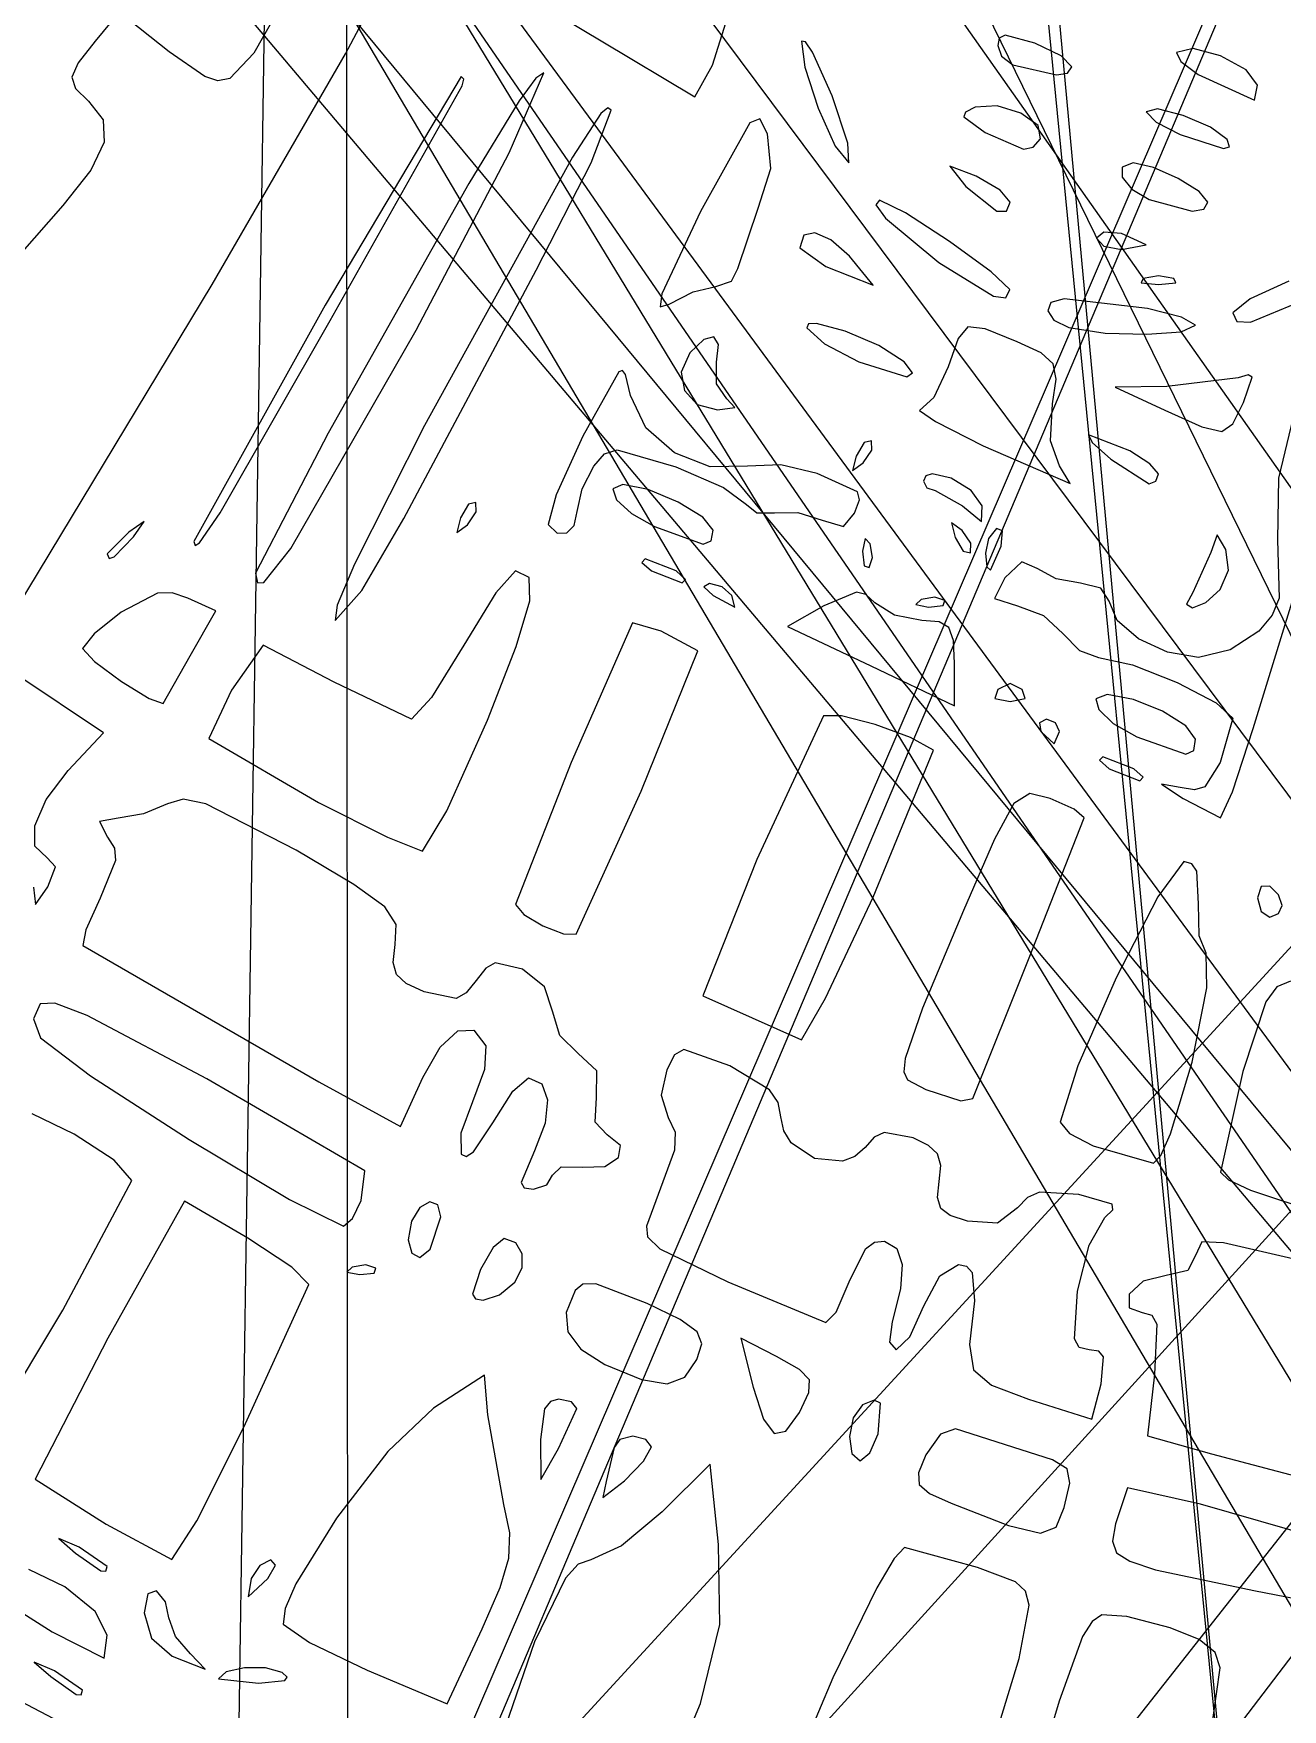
# Model space of a CAD drawing. Extents: x -109 to 333, y -74 to 385.
# Drawn here: x 70.1 to 108.1, y 20.3 to 71.3 of the extents above; entities that cross this region are included whole.
import ezdxf

# ---------------------------------------------------------------- set-up
doc = ezdxf.new("R2010")
doc.units = 0

msp = doc.modelspace()

# ---------------------------------------------------------------- linework, layer by layer
at = {"layer": 'Image'}
for p, q in [((79.928731, 286.738068), (107.411, 6.23337)), ((107.411, 6.23337), (81.41744, 286.738058)), ((79.446558, 225.401848), (76.0965, 1.39537)), ((79.707623, -2.36806), (79.57695, 223.520128)), ((136.90526, 0.936964), (14.58625, 167.27601)), ((52.802336, 166.900173), (133.464, 1.55284)), ((19.92263, 166.6996), (143.889, 0.360555)), ((30.412904, 158.609792), (124.118, 4.36654)), ((212.858602, 157.292699), (76.0331, 8.26277)), ((121.45217, 1.303041), (30.381225, 155.546292)), ((208.588038, 153.3416), (93.3483, 6.85166)), ((93.348359, 2.147956), (208.588038, 153.3416)), ((77.190501, 1.143278), (212.633333, 150.173218)), ((43.9542, 149.014231), (150.694, -2.65879)), ((136.48616, -5.476123), (32.25953, 146.196904)), ((19.31211, 144.874976), (135.211, 4.89894)), ((135.21163, 2.453016), (17.05434, 142.429051)), ((131.447961, 131.540204), (77.2426, 5.38409)), ((77.242601, 3.290625), (131.447961, 131.540204)), ((77.824776, 72.442839), (76.835355, 70.698836)), ((79.619615, 70.681408), (80.784469, 72.875573)), ((84.54814, 72.782421), (87.39591, 71.075011)), ((72.734846, 71.944379), (71.99974, 71.062153)), ((74.253916, 70.741269), (72.734846, 71.944379)), ((90.788718, 70.338239), (91.251866, 71.810001)), ((71.99974, 71.062153), (71.490716, 70.407585)), ((87.39591, 71.075011), (90.24368, 69.367621)), ((93.610674, 71.045998), (93.495434, 71.062067)), ((93.495434, 71.062067), (93.590507, 70.27193)), ((93.824915, 70.726591), (93.610674, 71.045998)), ((99.512396, 71.15805), (99.46322, 70.927397)), ((99.46322, 70.927397), (99.580977, 70.606156)), ((99.688429, 71.245976), (99.512396, 71.15805)), ((100.59211, 71.00546), (99.688429, 71.245976)), ((101.389389, 70.618216), (100.59211, 71.00546)), ((71.490716, 70.407585), (71.297556, 69.970621)), ((75.336802, 69.984752), (74.253916, 70.741269)), ((75.567516, 63.655589), (79.619615, 70.681408)), ((76.835355, 70.698836), (76.101656, 69.925041)), ((94.428, 69.396367), (93.824915, 70.726591)), ((99.580977, 70.606156), (99.92619, 70.34639)), ((101.721, 70.28554), (101.389389, 70.618216)), ((105.411072, 70.844936), (104.9036, 70.71921)), ((104.9036, 70.71921), (105.034021, 70.441564)), ((105.034021, 70.441564), (105.566929, 70.049394)), ((106.243561, 70.617887), (105.411072, 70.844936)), ((107.021445, 70.191986), (106.243561, 70.617887)), ((71.297556, 69.970621), (71.406564, 69.623683)), ((75.741053, 69.859252), (75.336802, 69.984752)), ((76.101656, 69.925041), (75.741053, 69.859252)), ((83.136712, 69.991732), (79.003286, 63.030969)), ((83.224971, 69.908829), (83.136712, 69.991732)), ((83.17024, 69.70951), (83.224971, 69.908829)), ((84.601259, 67.665104), (85.658566, 70.103202)), ((85.415111, 69.939799), (84.903698, 69.249811)), ((85.658566, 70.103202), (85.415111, 69.939799)), ((90.24368, 69.367621), (90.788718, 70.338239)), ((93.590507, 70.27193), (94.004106, 69.022048)), ((99.92619, 70.34639), (101.25063, 70.035406)), ((101.25063, 70.035406), (101.582827, 70.090888)), ((101.582827, 70.090888), (101.720998, 70.285539)), ((101.720998, 70.285539), (101.721, 70.28554)), ((105.566929, 70.049394), (107.27102, 69.26992)), ((107.3651, 69.72116), (107.021445, 70.191986)), ((71.406564, 69.623683), (71.804042, 69.239193)), ((79.1585, 62.5599), (83.17024, 69.70951)), ((94.904459, 67.956577), (94.428, 69.396367)), ((94.428, 69.396367), (94.428, 69.396367)), ((107.27102, 69.26992), (107.365093, 69.721165)), ((107.365093, 69.721165), (107.3651, 69.72116)), ((71.804042, 69.239193), (72.248552, 68.669198)), ((84.903698, 69.249811), (83.376516, 66.732512)), ((87.090165, 67.356457), (87.700586, 68.962183)), ((87.599608, 69.035861), (87.393078, 68.861007)), ((87.700586, 68.962183), (87.599608, 69.035861)), ((94.004106, 69.022048), (94.521884, 67.866093)), ((98.485491, 68.907818), (98.430436, 68.757727)), ((98.77449, 69.052818), (98.485491, 68.907818)), ((99.448423, 69.097503), (98.77449, 69.052818)), ((100.171577, 68.87196), (99.448423, 69.097503)), ((100.69451, 68.4965), (100.171577, 68.87196)), ((104.324107, 69.000191), (103.97796, 68.916082)), ((103.97796, 68.916082), (104.281936, 68.595348)), ((105.106756, 68.800465), (104.324107, 69.000191)), ((72.248552, 68.669198), (72.27724, 67.991428)), ((87.393078, 68.861007), (86.526987, 67.534901)), ((91.91925, 68.573795), (90.41608, 65.875965)), ((92.231047, 68.697069), (91.91925, 68.573795)), ((92.45476, 68.241215), (92.231047, 68.697069)), ((98.430436, 68.757727), (99.086114, 68.284581)), ((100.76778, 68.091429), (100.69451, 68.4965)), ((104.281936, 68.595348), (105.01277, 68.223114)), ((105.942213, 68.447869), (105.106756, 68.800465)), ((106.44679, 68.073367), (105.942213, 68.447869)), ((72.27724, 67.991428), (71.874627, 67.142706)), ((92.563571, 67.191702), (92.45476, 68.241215)), ((94.521884, 67.866093), (94.929494, 67.357737)), ((94.929494, 67.357737), (94.904459, 67.956577)), ((99.086114, 68.284581), (100.243151, 67.776399)), ((100.542379, 67.835851), (100.767774, 68.091428)), ((100.767774, 68.091428), (100.76778, 68.091429)), ((105.01277, 68.223114), (106.329768, 67.792937)), ((106.520222, 67.84621), (106.44678, 68.073367)), ((106.44678, 68.073367), (106.44679, 68.073367)), ((81.771506, 62.268802), (84.601259, 67.665104)), ((86.526987, 67.534901), (82.028106, 59.361473)), ((85.424156, 64.091033), (87.090165, 67.356457)), ((100.243151, 67.776399), (100.542379, 67.835851)), ((103.583276, 67.357665), (103.250063, 67.230497)), ((104.20366, 67.217976), (103.583276, 67.357665)), ((106.329768, 67.792937), (106.520222, 67.84621)), ((71.874627, 67.142706), (71.025236, 66.059853)), ((92.172538, 65.980535), (92.563571, 67.191702)), ((98.810456, 66.952452), (98.001678, 67.262925)), ((98.001678, 67.262925), (98.492482, 66.636561)), ((99.536171, 66.529003), (98.810456, 66.952452)), ((103.250063, 67.230497), (103.253742, 66.925452)), ((103.253742, 66.925452), (103.544207, 66.557219)), ((104.95643, 66.886052), (104.20366, 67.217976)), ((105.591492, 66.492607), (104.95643, 66.886052)), ((83.376516, 66.732512), (79.091926, 59.135832)), ((98.492482, 66.636561), (99.439732, 65.891358)), ((99.838016, 66.168355), (99.536171, 66.529003)), ((103.544207, 66.557219), (104.071351, 66.240485)), ((105.858756, 66.168355), (105.591492, 66.492607)), ((71.025236, 66.059853), (69.713306, 64.573873)), ((90.41608, 65.875965), (89.24359, 63.375455)), ((91.560963, 64.146375), (92.172538, 65.980535)), ((95.87012, 66.228779), (95.754103, 66.079394)), ((95.754103, 66.079394), (96.054474, 65.671557)), ((96.658658, 65.842271), (95.87012, 66.228779)), ((98.000136, 64.970744), (96.658658, 65.842271)), ((99.439732, 65.891358), (99.730705, 65.894005)), ((99.730705, 65.894005), (99.838012, 66.168355)), ((99.838012, 66.168355), (99.838016, 66.168355)), ((104.071351, 66.240485), (105.376334, 65.890389)), ((105.376334, 65.890389), (105.733707, 65.950322)), ((105.733707, 65.950322), (105.858761, 66.168349)), ((105.858761, 66.168349), (105.858756, 66.168355)), ((96.054474, 65.671557), (97.67532, 64.322429)), ((93.567253, 65.154937), (93.44199, 64.774005)), ((93.902364, 65.233504), (93.567253, 65.154937)), ((94.386309, 65.019781), (93.902364, 65.233504)), ((94.95807, 64.523843), (94.386309, 65.019781)), ((99.267152, 64.046194), (98.000136, 64.970744)), ((102.693141, 65.247689), (102.472067, 65.064609)), ((102.472067, 65.064609), (102.693141, 64.823739)), ((103.22466, 65.208881), (102.693141, 65.247689)), ((102.693141, 64.823739), (103.22466, 64.723544)), ((103.97725, 64.867816), (103.22466, 65.208881)), ((103.22466, 64.723544), (103.97725, 64.867816)), ((103.97725, 64.867816), (103.97725, 64.867816)), ((93.44199, 64.774005), (94.235313, 64.201279)), ((95.67128, 63.634735), (94.958065, 64.523847)), ((94.958065, 64.523847), (94.95807, 64.523843)), ((97.67532, 64.322429), (99.330794, 63.2987)), ((81.394516, 56.539253), (85.424156, 64.091033)), ((91.364484, 63.75675), (91.560963, 64.146375)), ((94.235313, 64.201279), (95.67128, 63.634735)), ((99.8323, 63.500619), (99.267152, 64.046194)), ((103.884201, 63.843914), (103.828344, 63.709869)), ((104.354571, 63.922209), (103.884201, 63.843914)), ((104.82494, 63.843914), (104.354571, 63.922209)), ((104.880798, 63.709869), (104.82494, 63.843914)), ((104.82494, 63.843914), (104.82494, 63.843914)), ((69.626461, 53.822519), (75.567511, 63.655639)), ((75.567511, 63.655639), (75.567516, 63.655589)), ((89.24359, 63.375455), (89.191625, 62.980159)), ((89.464992, 63.063595), (90.19698, 63.438675)), ((90.19698, 63.438675), (90.892102, 63.59468)), ((90.8921, 63.594687), (91.364484, 63.75675)), ((90.892102, 63.59468), (90.8921, 63.594687)), ((99.330794, 63.2987), (99.715211, 63.25049)), ((99.715211, 63.25049), (99.83231, 63.500627)), ((99.83231, 63.500627), (99.8323, 63.500619)), ((103.828344, 63.709869), (104.354572, 63.65412)), ((104.354572, 63.65412), (104.880798, 63.709869)), ((108.323428, 63.762931), (107.1407, 63.221945)), ((79.003286, 63.030969), (75.003872, 55.837032)), ((89.191625, 62.980159), (89.464992, 63.063595)), ((101.081698, 63.111119), (100.985054, 62.859735)), ((100.985054, 62.859735), (101.172871, 62.570346)), ((101.48068, 63.218474), (101.081698, 63.111119)), ((104.015636, 62.923633), (101.48068, 63.218474)), ((105.058671, 62.660726), (104.015636, 62.923633)), ((107.1407, 63.221945), (106.61277, 62.790976)), ((106.61277, 62.790976), (106.74251, 62.526507)), ((107.15118, 62.510141), (108.922, 63.244648)), ((75.802633, 56.712284), (79.158492, 62.559902)), ((77.95675, 55.617128), (81.771506, 62.268812)), ((79.158492, 62.559902), (79.1585, 62.5599)), ((81.771506, 62.268812), (81.771506, 62.268802)), ((93.706172, 62.459186), (93.65869, 62.342943)), ((93.65869, 62.342943), (94.19231, 61.855546)), ((93.949917, 62.468788), (93.706172, 62.459186)), ((94.81773, 62.241017), (93.949917, 62.468788)), ((95.845203, 61.805532), (94.81773, 62.241017)), ((98.553468, 62.370251), (98.256676, 62.011164)), ((99.07752, 62.309582), (98.553468, 62.370251)), ((100.05842, 61.912628), (99.07752, 62.309582)), ((101.172871, 62.570346), (101.627275, 62.348976)), ((101.627275, 62.348976), (102.732701, 62.181213)), ((105.049232, 62.220706), (105.484305, 62.414734)), ((105.48431, 62.414734), (105.058671, 62.660726)), ((105.484305, 62.414734), (105.48431, 62.414734)), ((106.74251, 62.526507), (107.15118, 62.510141)), ((90.523078, 61.979729), (90.094931, 61.572804)), ((90.827621, 62.060693), (90.523078, 61.979729)), ((90.968811, 61.829126), (90.827621, 62.060693)), ((90.906898, 61.298456), (90.968811, 61.829126)), ((94.19231, 61.855546), (95.23511, 61.303883)), ((96.61541, 61.308234), (95.845203, 61.805532)), ((98.256676, 62.011164), (97.95756, 61.148851)), ((100.786199, 61.574589), (100.05842, 61.912628)), ((102.732701, 62.181213), (104.002692, 62.140661)), ((104.002692, 62.140661), (105.049232, 62.220706)), ((90.094931, 61.572804), (89.837282, 60.99305)), ((90.904974, 60.636021), (90.906898, 61.298456)), ((95.23511, 61.303883), (96.69941, 60.850367)), ((96.61541, 61.308117), (96.61541, 61.308234)), ((96.869499, 60.965397), (96.61541, 61.308117)), ((101.152151, 61.245362), (100.786199, 61.574589)), ((101.239775, 60.778365), (101.152151, 61.245362)), ((87.931367, 60.999866), (86.837027, 59.04417)), ((88.048244, 61.035547), (87.931367, 60.999866)), ((88.135952, 60.918494), (88.048244, 61.035547)), ((88.290887, 60.28332), (88.135952, 60.918494)), ((89.837282, 60.99305), (89.932399, 60.429134)), ((96.69941, 60.850367), (96.869499, 60.965397)), ((97.95756, 61.148851), (97.520981, 60.214485)), ((101.13257, 60.027018), (101.239775, 60.778365)), ((106.782576, 60.817494), (104.606416, 60.55641)), ((107.085628, 60.906311), (106.782576, 60.817494)), ((106.9411, 60.064921), (107.206994, 60.83931)), ((107.206994, 60.83931), (107.085628, 60.906311)), ((88.761455, 59.295796), (88.290887, 60.28332)), ((89.932399, 60.429134), (90.320618, 60.003236)), ((91.22435, 60.175325), (90.904974, 60.636021)), ((97.520981, 60.214485), (97.081712, 59.817501)), ((104.606416, 60.55641), (103.037936, 60.52847)), ((103.037936, 60.52847), (104.543116, 59.831692)), ((90.320618, 60.003236), (90.942274, 59.837534)), ((90.942274, 59.837534), (91.462087, 59.913614)), ((91.462087, 59.913614), (91.224349, 60.175326)), ((91.224349, 60.175326), (91.22435, 60.175325)), ((97.081712, 59.817501), (97.568826, 59.483292)), ((101.069246, 58.896182), (101.13257, 60.027018)), ((104.543116, 59.831692), (105.668511, 59.325645)), ((106.621026, 59.41826), (106.941096, 60.064864)), ((106.941096, 60.064864), (106.9411, 60.064921)), ((82.028106, 59.361473), (79.893579, 55.147755)), ((89.628948, 58.536267), (88.761455, 59.295796)), ((97.568826, 59.483292), (99.019707, 58.74985)), ((105.668511, 59.325645), (106.27899, 59.179844)), ((106.27899, 59.179844), (106.621026, 59.41826)), ((108.456203, 59.614903), (108.009531, 57.765635)), ((79.091926, 59.135832), (76.884496, 54.871152)), ((86.837027, 59.04417), (86.026176, 57.258566)), ((95.402945, 58.851641), (95.15961, 58.436969)), ((95.62719, 58.901083), (95.402945, 58.851641)), ((95.638611, 58.615971), (95.62719, 58.901083)), ((95.62719, 58.901083), (95.62719, 58.901083)), ((99.019707, 58.74985), (101.672522, 57.601301)), ((101.34764, 58.134348), (101.069246, 58.896182)), ((103.482298, 58.591934), (102.22557, 59.079196)), ((102.22557, 59.079196), (102.335496, 58.848034)), ((102.335496, 58.848034), (102.907379, 58.338377)), ((87.176879, 58.124621), (87.503344, 58.503721)), ((87.503344, 58.503721), (87.885202, 58.627988)), ((87.885202, 58.627988), (89.669599, 58.10543)), ((90.716546, 58.111812), (89.628948, 58.536267)), ((92.866307, 58.163348), (91.847427, 58.12951)), ((93.970597, 57.907034), (92.866307, 58.163348)), ((95.15961, 58.436969), (95.048994, 57.992205)), ((95.048994, 57.992205), (95.370261, 58.226318)), ((95.370261, 58.226318), (95.638611, 58.615971)), ((102.907379, 58.338377), (104.07237, 57.586556)), ((104.094012, 58.196542), (103.482298, 58.591934)), ((104.35459, 57.889916), (104.094012, 58.196542)), ((86.818218, 57.434175), (87.176879, 58.124621)), ((89.669599, 58.10543), (91.120078, 57.474527)), ((91.847427, 58.12951), (90.716546, 58.111812)), ((95.200059, 57.34419), (93.970597, 57.907034)), ((97.276871, 57.832927), (97.20539, 57.668073)), ((97.20539, 57.668073), (97.3104, 57.468754)), ((97.466426, 57.892365), (97.276871, 57.832927)), ((98.050438, 57.757867), (97.466426, 57.892365)), ((98.658778, 57.390329), (98.050438, 57.757867)), ((101.347651, 58.134362), (101.34764, 58.134348)), ((101.672522, 57.601301), (101.347651, 58.134362)), ((104.07237, 57.586556), (104.271689, 57.670545)), ((104.271689, 57.670545), (104.354592, 57.889916)), ((104.354592, 57.889916), (104.35459, 57.889916)), ((108.009531, 57.765635), (107.978017, 55.88179)), ((86.026176, 57.258566), (85.789197, 56.35104)), ((86.66904, 56.749441), (86.818218, 57.434175)), ((88.05344, 57.57396), (87.750866, 57.439006)), ((87.750866, 57.439006), (87.866073, 57.106978)), ((88.828749, 57.414473), (88.05344, 57.57396)), ((89.737414, 57.032611), (88.828749, 57.414473)), ((91.120078, 57.474527), (91.820129, 56.95998)), ((95.253895, 57.099329), (95.200059, 57.34419)), ((97.3104, 57.468754), (97.562869, 57.385851)), ((97.562869, 57.385851), (98.390722, 56.9155)), ((98.9928, 56.9155), (98.658778, 57.390329)), ((107.23652, 50.14221), (109.5353, 57.63681)), ((75.173575, 55.798682), (75.802633, 56.712284)), ((83.361756, 56.970029), (83.118423, 56.555357)), ((83.329074, 56.344706), (83.597421, 56.73437)), ((83.586, 57.019471), (83.361756, 56.970029)), ((83.597421, 56.73437), (83.586, 57.019471)), ((83.586, 57.019471), (83.586, 57.019471)), ((86.577188, 56.325326), (86.669052, 56.749481)), ((86.669052, 56.749481), (86.66904, 56.749441)), ((87.866073, 57.106978), (88.316828, 56.687123)), ((88.316828, 56.687123), (89.020897, 56.28869)), ((90.492807, 56.573268), (89.737414, 57.032611)), ((91.820129, 56.95998), (92.13976, 56.708083)), ((92.13976, 56.708083), (92.675609, 56.708661)), ((92.675609, 56.708661), (93.384119, 56.718017)), ((93.384119, 56.718017), (94.118879, 56.485819)), ((94.767175, 56.288228), (95.106947, 56.694014)), ((95.106947, 56.694014), (95.253895, 57.099329)), ((98.390722, 56.9155), (98.973979, 56.445121)), ((98.973979, 56.445121), (98.992803, 56.9155)), ((98.992803, 56.9155), (98.9928, 56.9155)), ((73.028357, 56.116829), (72.36984, 55.458292)), ((73.498729, 56.445109), (73.028357, 56.116829)), ((73.17043, 55.97473), (73.498729, 56.445109)), ((80.116594, 54.346743), (81.394516, 56.539253)), ((81.394516, 56.539253), (81.394516, 56.539253)), ((83.118423, 56.555357), (83.007805, 56.110603)), ((83.007805, 56.110603), (83.329074, 56.344706)), ((85.789197, 56.35104), (86.063514, 56.092713)), ((86.35076, 56.095273), (86.577188, 56.325326)), ((89.020897, 56.28869), (90.504079, 55.754836)), ((90.8083, 56.18134), (90.492807, 56.573268)), ((90.750078, 55.851251), (90.808307, 56.181333)), ((90.808307, 56.181333), (90.8083, 56.18134)), ((94.118879, 56.485819), (94.767175, 56.288228)), ((98.38093, 56.169153), (98.059663, 56.403266)), ((98.059663, 56.403266), (98.170279, 55.958502)), ((98.38093, 56.169152), (98.38093, 56.169153)), ((98.649278, 55.779513), (98.38093, 56.169152)), ((99.428209, 56.235243), (99.187233, 55.927025)), ((99.611332, 56.162944), (99.428209, 56.235243)), ((99.57247, 55.69301), (99.611332, 56.162944)), ((72.585793, 55.365314), (73.17043, 55.97473)), ((73.17043, 55.97473), (73.17043, 55.97473)), ((75.003872, 55.837032), (75.04255, 55.717059)), ((75.04255, 55.717059), (75.173575, 55.798682)), ((77.133872, 54.590786), (77.95675, 55.617128)), ((86.063514, 56.092713), (86.35076, 56.095273)), ((90.504079, 55.754836), (90.750078, 55.851251)), ((95.429155, 55.926319), (95.353759, 55.535699)), ((95.5811, 55.763029), (95.429155, 55.926319)), ((95.581086, 55.763028), (95.5811, 55.763029)), ((95.653898, 55.347439), (95.581086, 55.763028)), ((98.170279, 55.958502), (98.413612, 55.543854)), ((98.637856, 55.494416), (98.649278, 55.779513)), ((99.187233, 55.927025), (99.087005, 55.482134)), ((99.243573, 54.966013), (99.572469, 55.69301)), ((99.572469, 55.69301), (99.57247, 55.69301)), ((106.137076, 56.035786), (105.948227, 55.504361)), ((106.407117, 55.593628), (106.137076, 56.035786)), ((107.978017, 55.88179), (108.026797, 54.1138)), ((72.36984, 55.458292), (72.425804, 55.32018)), ((72.425804, 55.32018), (72.585793, 55.365314)), ((79.893579, 55.147755), (79.367248, 53.891958)), ((88.738661, 55.304672), (88.638706, 55.197523)), ((88.638706, 55.197523), (88.926807, 54.9399)), ((89.6794, 54.9399), (88.738661, 55.304672)), ((95.353759, 55.535699), (95.399558, 55.093101)), ((95.551396, 55.04181), (95.653898, 55.347439)), ((98.413612, 55.543854), (98.637856, 55.494416)), ((99.087005, 55.482134), (99.130547, 55.062948)), ((100.199587, 55.216849), (99.678337, 54.7316)), ((100.668519, 55.013822), (100.199587, 55.216849)), ((105.948227, 55.504361), (105.395944, 54.281381)), ((106.484554, 54.95939), (106.407117, 55.593628)), ((76.884496, 54.871152), (76.944504, 54.578238)), ((76.944504, 54.578238), (77.133872, 54.590786)), ((84.791222, 54.939987), (84.194529, 54.276764)), ((85.209968, 54.739025), (84.791222, 54.939987)), ((85.228088, 54.025817), (85.209968, 54.739025)), ((88.926807, 54.9399), (89.867549, 54.575128)), ((89.967502, 54.682277), (89.6794, 54.9399)), ((89.6794, 54.9399), (89.6794, 54.9399)), ((89.867549, 54.575128), (89.967502, 54.682277)), ((95.399558, 55.093101), (95.551396, 55.04181)), ((99.130547, 55.062948), (99.243573, 54.966013)), ((99.678337, 54.7316), (99.368421, 54.095168)), ((101.240671, 54.695913), (100.668519, 55.013822)), ((101.984149, 54.563678), (101.240671, 54.695913)), ((106.231126, 54.370678), (106.484554, 54.95939)), ((73.9057, 54.263503), (72.798882, 53.687485)), ((74.350235, 54.271688), (73.9057, 54.263503)), ((74.823922, 54.114797), (74.350235, 54.271688)), ((75.679405, 53.72502), (74.823922, 54.114797)), ((79.307696, 53.434813), (80.116594, 54.346743)), ((84.194529, 54.276764), (83.221392, 52.682207)), ((90.690688, 54.557848), (90.520668, 54.453504)), ((90.520668, 54.453504), (90.806972, 54.187319)), ((91.075519, 54.451387), (90.690688, 54.557848)), ((90.806972, 54.187319), (91.46856, 53.836927)), ((91.371416, 54.187319), (91.075519, 54.451387)), ((91.46856, 53.836927), (91.371416, 54.187319)), ((91.371416, 54.187319), (91.371416, 54.187319)), ((95.162814, 54.297465), (94.175527, 53.87542)), ((95.454671, 54.224689), (95.162814, 54.297465)), ((95.723997, 53.969513), (95.454671, 54.224689)), ((97.549042, 54.140869), (97.133451, 54.068052)), ((97.854686, 54.038362), (97.549042, 54.140869)), ((99.368421, 54.095168), (100.066437, 53.878894)), ((102.605641, 54.410573), (101.984149, 54.563678)), ((102.849628, 54.02057), (102.605641, 54.410573)), ((105.395944, 54.281381), (105.205862, 53.930011)), ((105.79258, 53.975421), (106.231149, 54.370676)), ((106.231149, 54.370676), (106.231126, 54.370678)), ((108.026797, 54.1138), (107.817446, 53.589327)), ((72.798882, 53.687485), (71.970974, 53.025872)), ((74.896916, 52.35695), (75.679405, 53.72502)), ((79.367248, 53.891958), (79.307696, 53.434813)), ((84.814474, 52.634879), (85.228088, 54.025817)), ((94.175527, 53.87542), (93.070807, 53.246686)), ((96.327833, 53.591885), (95.723997, 53.969513)), ((97.156477, 53.434815), (96.327833, 53.591885)), ((97.133451, 54.068052), (96.970168, 53.916118)), ((96.970168, 53.916118), (97.360798, 53.840722)), ((97.360798, 53.840722), (97.803384, 53.886509)), ((97.803384, 53.886509), (97.854686, 54.038362)), ((97.854686, 54.038362), (97.854686, 54.038362)), ((100.066437, 53.878894), (100.855182, 53.58055)), ((100.855182, 53.58055), (101.448177, 53.032228)), ((103.101611, 53.425838), (102.849628, 54.02057)), ((105.205862, 53.930011), (105.390384, 53.81103)), ((105.390384, 53.81103), (105.79258, 53.975421)), ((107.817446, 53.589327), (107.411538, 53.10487)), ((88.35016, 53.359735), (86.489805, 49.103017)), ((89.221534, 53.101086), (88.35016, 53.359735)), ((90.33521, 52.508469), (89.221534, 53.101086)), ((93.070807, 53.246686), (95.608017, 52.055176)), ((97.681848, 53.393705), (97.156477, 53.434815)), ((97.980518, 53.215437), (97.681848, 53.393705)), ((98.114352, 52.817603), (97.980518, 53.215437)), ((103.748066, 52.872733), (103.101611, 53.425838)), ((107.411538, 53.10487), (106.540265, 52.540602)), ((71.970974, 53.025872), (71.622822, 52.582615)), ((71.622822, 52.582615), (71.988201, 52.184719)), ((77.116762, 52.682207), (76.155559, 51.312676)), ((79.273722, 51.553317), (77.116762, 52.682207)), ((83.221392, 52.682207), (82.24106, 51.087649)), ((83.93802, 50.400727), (84.814474, 52.634879)), ((98.145216, 52.117795), (98.114352, 52.817603)), ((101.448177, 53.032228), (101.953848, 52.519258)), ((104.624751, 52.464879), (103.748066, 52.872733)), ((71.988201, 52.184719), (72.805574, 51.576488)), ((74.070902, 50.908755), (74.896907, 52.356945)), ((74.896907, 52.356945), (74.896916, 52.35695)), ((88.61224, 48.233769), (90.33521, 52.508469)), ((95.608017, 52.055176), (98.145217, 50.832196)), ((98.145217, 52.117806), (98.145216, 52.117795)), ((98.145217, 50.832196), (98.145217, 52.117806)), ((101.953848, 52.519258), (102.532647, 52.305901)), ((102.532647, 52.305901), (103.564682, 52.077268)), ((103.564682, 52.077268), (104.923323, 51.542581)), ((105.567428, 52.3059), (104.624751, 52.464879)), ((106.540265, 52.540602), (105.567428, 52.3059)), ((72.26051, 50.01053), (69.58711, 51.80126)), ((72.805574, 51.576488), (73.643592, 51.052855)), ((81.627082, 50.424427), (79.273722, 51.553317)), ((104.923323, 51.542581), (106.106611, 50.928656)), ((73.643592, 51.052855), (74.070902, 50.908755)), ((76.155559, 51.312676), (75.464972, 49.838287)), ((82.24106, 51.087649), (81.627082, 50.424427)), ((99.467629, 51.332936), (99.378929, 51.056087)), ((99.378929, 51.056087), (99.838548, 50.962012)), ((99.838548, 51.51571), (99.467629, 51.332936)), ((100.209466, 51.332936), (99.838548, 51.51571)), ((99.838548, 50.962012), (100.298166, 51.056087)), ((100.209467, 51.332936), (100.209466, 51.332936)), ((100.298166, 51.056087), (100.209467, 51.332936)), ((102.792636, 51.176921), (102.450309, 51.044774)), ((102.450309, 51.044774), (102.535205, 50.717425)), ((103.598222, 51.030009), (102.792636, 51.176921)), ((104.480181, 50.672335), (103.598222, 51.030009)), ((94.16683, 50.527116), (92.133296, 46.154787)), ((94.711492, 50.525109), (94.16683, 50.527116)), ((95.73618, 50.262091), (94.711492, 50.525109)), ((102.535205, 50.717425), (102.974522, 50.298514)), ((105.190922, 50.228491), (104.480181, 50.672335)), ((106.106611, 50.928656), (106.612587, 50.462311)), ((71.18636, 48.86064), (72.26051, 50.01053)), ((82.700322, 47.632841), (83.938022, 50.400727)), ((83.938022, 50.400727), (83.93802, 50.400727)), ((96.811097, 49.871792), (95.73618, 50.262091)), ((100.94505, 50.424233), (100.731923, 50.313694)), ((100.731923, 50.313694), (100.779112, 50.047918)), ((100.779112, 50.047918), (101.177618, 49.671631)), ((101.226495, 50.313694), (100.94505, 50.424233)), ((101.177618, 49.671631), (101.343556, 50.047918)), ((101.343556, 50.047918), (101.226495, 50.313694)), ((101.343556, 50.047918), (101.343556, 50.047918)), ((102.974522, 50.298514), (103.695453, 49.891681)), ((105.482856, 49.823071), (105.190922, 50.228491)), ((106.612587, 50.462311), (106.235996, 49.106631)), ((106.609992, 48.219379), (107.236525, 50.142219)), ((107.236525, 50.142219), (107.23652, 50.14221)), ((75.464972, 49.838287), (78.802026, 47.893532)), ((95.6717, 45.011966), (97.50645, 49.487946)), ((97.50645, 49.487946), (96.811097, 49.871792)), ((103.695453, 49.891681), (105.184553, 49.359464)), ((105.426853, 49.468926), (105.482863, 49.823073)), ((105.482863, 49.823073), (105.482856, 49.823071)), ((86.489805, 49.103017), (84.78761, 44.781825)), ((102.661411, 49.283889), (102.561456, 49.17674)), ((102.561456, 49.17674), (102.849557, 48.919117)), ((103.60215, 48.919117), (102.661411, 49.283889)), ((105.184553, 49.359464), (105.426853, 49.468926)), ((106.235996, 49.106631), (105.764562, 48.362359)), ((70.511297, 47.980031), (71.18636, 48.86064)), ((102.849557, 48.919117), (103.790299, 48.554345)), ((103.890252, 48.661505), (103.60215, 48.919117)), ((103.60215, 48.919117), (103.60215, 48.919117)), ((103.790299, 48.554345), (103.890252, 48.661505)), ((70.165147, 47.181584), (70.511297, 47.980031)), ((74.680234, 47.995143), (74.202399, 47.847106)), ((75.369103, 47.853492), (74.680234, 47.995143)), ((86.63945, 43.887633), (88.61223, 48.233763)), ((88.61223, 48.233763), (88.61224, 48.233769)), ((100.439904, 48.164622), (99.955647, 47.857557)), ((101.0624, 48.013368), (100.439904, 48.164622)), ((101.793234, 47.688661), (101.0624, 48.013368)), ((105.013036, 48.345224), (104.441604, 48.4519)), ((104.441604, 48.4519), (105.107403, 48.007545)), ((105.445871, 48.276635), (105.013036, 48.345224)), ((105.107403, 48.007545), (106.238323, 47.427409)), ((105.764562, 48.362359), (105.445871, 48.276635)), ((106.238323, 47.427409), (106.609992, 48.219379)), ((73.476541, 47.541248), (72.705179, 47.414036)), ((74.202399, 47.847106), (73.476541, 47.541248)), ((78.115119, 46.435996), (75.369103, 47.853492)), ((78.802026, 47.893532), (80.900296, 46.833811)), ((81.965742, 46.411347), (82.700322, 47.632841)), ((99.955647, 47.857557), (99.365135, 46.77637)), ((102.09721, 47.425189), (101.793234, 47.688661)), ((70.170173, 46.558109), (70.165147, 47.181584)), ((72.705179, 47.414036), (72.136678, 47.308538)), ((72.136678, 47.308538), (72.377847, 46.839968)), ((100.40388, 43.107389), (102.09721, 47.425189)), ((70.54864, 46.20242), (70.170173, 46.558109)), ((72.377847, 46.839968), (72.58799, 46.498878)), ((72.58799, 46.498878), (72.62766, 46.127012)), ((79.877878, 45.397318), (78.115119, 46.435996)), ((80.900296, 46.833811), (81.965742, 46.411347)), ((99.365135, 46.77637), (98.42387, 44.605258)), ((70.54866, 46.202485), (70.54864, 46.20242)), ((70.796149, 45.928257), (70.54866, 46.202485)), ((70.56009, 45.324464), (70.796149, 45.928257)), ((72.62766, 46.127012), (72.158202, 44.973328)), ((92.133296, 46.154787), (90.4946, 42.008416)), ((105.12212, 46.09699), (104.331559, 45.015529)), ((105.369366, 46.026054), (105.12212, 46.09699)), ((105.521655, 45.800458), (105.369366, 46.026054)), ((105.567912, 44.80856), (105.521655, 45.800458)), ((70.123665, 45.311482), (70.190738, 44.787209)), ((70.190738, 44.787209), (70.56009, 45.324464)), ((72.158202, 44.973328), (71.717016, 44.019307)), ((80.818833, 44.71504), (79.877878, 45.397318)), ((94.227144, 41.93183), (95.6717, 45.011966)), ((95.6717, 45.011966), (95.6717, 45.011966)), ((104.331559, 45.015529), (103.071574, 42.551275)), ((107.476184, 45.33626), (107.365647, 44.990245)), ((107.365647, 44.990245), (107.476184, 44.575929)), ((107.741945, 45.344349), (107.476184, 45.33626)), ((108.007703, 45.076073), (107.741945, 45.344349)), ((108.11824, 44.757694), (108.007703, 45.076073)), ((81.162671, 44.175485), (80.818833, 44.71504)), ((84.78761, 44.781825), (85.045025, 44.480523)), ((85.045025, 44.480523), (85.628371, 44.139847)), ((98.42387, 44.605258), (97.17392, 41.6286)), ((105.593545, 43.834918), (105.567912, 44.80856)), ((107.476184, 44.575929), (107.741945, 44.40359)), ((107.741945, 44.40359), (108.007703, 44.507607)), ((108.007703, 44.507607), (108.11824, 44.757694)), ((108.11824, 44.757694), (108.11824, 44.757694)), ((71.717016, 44.019307), (71.633766, 43.540628)), ((81.134079, 43.564976), (81.162671, 44.175485)), ((85.628371, 44.139847), (86.254296, 43.896611)), ((86.254296, 43.896611), (86.63945, 43.887633)), ((71.633766, 43.540628), (78.808686, 39.392528)), ((81.071698, 43.022999), (81.134079, 43.564976)), ((105.80175, 43.30336), (105.593545, 43.834918)), ((81.167986, 42.650931), (81.071698, 43.022999)), ((84.172255, 43.01473), (83.886341, 42.845193)), ((85.006883, 42.815848), (84.172255, 43.01473)), ((98.71055, 38.884359), (100.40388, 43.107389)), ((105.820686, 42.249354), (105.80175, 43.30336)), ((81.467107, 42.376568), (81.167986, 42.650931)), ((82.013223, 42.127706), (81.467107, 42.376568)), ((83.594973, 42.473795), (83.296105, 42.09544)), ((83.886341, 42.845193), (83.594973, 42.473795)), ((85.678775, 42.283089), (85.006883, 42.815848)), ((103.071574, 42.551275), (101.896434, 39.874418)), ((108.366082, 42.44794), (107.958073, 42.275147)), ((82.990335, 41.924217), (82.013223, 42.127706)), ((83.296105, 42.09544), (82.990335, 41.924217)), ((85.916501, 41.534278), (85.678775, 42.283089)), ((90.4946, 42.008416), (93.48912, 40.664786)), ((93.48912, 40.664786), (94.227144, 41.93183)), ((105.377, 39.9822), (105.820686, 42.249354)), ((107.958073, 42.275147), (107.616391, 41.825588)), ((70.329684, 41.762058), (70.131705, 41.3101)), ((70.78157, 41.777325), (70.329684, 41.762058)), ((71.756028, 41.410859), (70.78157, 41.777325)), ((75.401224, 39.474738), (71.756028, 41.410859)), ((86.141426, 40.795064), (85.916501, 41.534278)), ((97.17392, 41.6286), (96.642727, 40.093975)), ((107.616391, 41.825588), (106.924552, 39.70085)), ((70.131705, 41.3101), (70.343485, 40.724408)), ((82.503755, 40.446903), (83.042488, 40.936587)), ((83.042488, 40.936587), (83.524024, 40.960272)), ((83.524024, 40.960272), (83.885913, 40.486539)), ((70.343485, 40.724408), (71.859551, 39.571317)), ((81.970273, 39.522638), (82.503755, 40.446903)), ((83.885913, 40.486539), (83.85136, 39.767044)), ((86.702128, 40.246728), (86.141426, 40.795064)), ((89.914705, 40.374697), (89.634532, 40.210896)), ((91.311444, 39.872882), (89.914705, 40.374697)), ((87.266511, 39.717932), (86.702128, 40.246728)), ((89.634532, 40.210896), (89.397544, 39.756268)), ((92.517715, 39.143808), (91.311444, 39.872882)), ((96.642727, 40.093975), (96.610469, 39.696029)), ((101.896434, 39.874418), (101.36041, 38.15515)), ((104.717239, 37.800958), (105.377, 39.9822)), ((105.377, 39.9822), (105.377, 39.9822)), ((71.859551, 39.571317), (74.869096, 37.63094)), ((80.211734, 36.678088), (75.401224, 39.474738)), ((78.808686, 39.392528), (81.296406, 38.028268)), ((81.296406, 38.028268), (81.970273, 39.522638)), ((83.85136, 39.767044), (83.482431, 38.782139)), ((84.709994, 39.1084), (85.184708, 39.511823)), ((85.184708, 39.511823), (85.595203, 39.328982)), ((85.595203, 39.328982), (85.767716, 38.838929)), ((87.257326, 38.908208), (87.266511, 39.717932)), ((89.397544, 39.756268), (89.222481, 38.986923)), ((96.610469, 39.696029), (96.714463, 39.452913)), ((96.714463, 39.452913), (97.2733, 39.156938)), ((106.924552, 39.70085), (106.243731, 36.63761)), ((83.482431, 38.782139), (83.130234, 37.829249)), ((84.101028, 38.138473), (84.709994, 39.1084)), ((85.767716, 38.838929), (85.694952, 38.129368)), ((87.21903, 38.164204), (87.257326, 38.908208)), ((89.222481, 38.986923), (89.44045, 38.298398)), ((92.782921, 38.761235), (92.517715, 39.143808)), ((97.2733, 39.156938), (98.344944, 38.804478)), ((98.344944, 38.804478), (98.71055, 38.884368)), ((98.71055, 38.884368), (98.71055, 38.884359)), ((71.366995, 37.791034), (70.088577, 38.415565)), ((89.44045, 38.298398), (89.645465, 37.851732)), ((92.867494, 38.322132), (92.782921, 38.761235)), ((92.953026, 37.897636), (92.867494, 38.322132)), ((72.580951, 36.999679), (71.366995, 37.791034)), ((83.130234, 37.829249), (83.135919, 37.186679)), ((83.518736, 37.259415), (84.101028, 38.138473)), ((85.694952, 38.129368), (85.36962, 37.288003)), ((87.576827, 37.779098), (87.21903, 38.164204)), ((87.985412, 37.450899), (87.576827, 37.779098)), ((89.645465, 37.851732), (89.63417, 37.303427)), ((93.175924, 37.535639), (92.953026, 37.897636)), ((96.008757, 37.845223), (95.708752, 37.701339)), ((96.886614, 37.679682), (96.008757, 37.845223)), ((101.36041, 38.15515), (101.644463, 37.81999)), ((101.644463, 37.81999), (102.365048, 37.435403)), ((104.422441, 37.146199), (104.717239, 37.800958)), ((74.869096, 37.63094), (77.920507, 35.805259)), ((83.293205, 37.113195), (83.518736, 37.259415)), ((85.36962, 37.288003), (84.965406, 36.320164)), ((87.927517, 37.08134), (87.985412, 37.450899)), ((89.63417, 37.303427), (88.782077, 34.996228)), ((93.893104, 37.050267), (93.175924, 37.535639)), ((95.427994, 37.391872), (95.119652, 37.110474)), ((95.708752, 37.701339), (95.427994, 37.391872)), ((97.360912, 37.454746), (96.886614, 37.679682)), ((97.631617, 37.192519), (97.360912, 37.454746)), ((102.365048, 37.435403), (104.20242, 36.91617)), ((73.12149, 36.387424), (72.580951, 36.999679)), ((83.135919, 37.186679), (83.293205, 37.113195)), ((85.9165, 36.545337), (86.177525, 36.796627)), ((86.177525, 36.796627), (86.838387, 36.789261)), ((86.838387, 36.789261), (87.509667, 36.813201)), ((87.509667, 36.813201), (87.927517, 37.08134)), ((94.737604, 36.968261), (93.893104, 37.050267)), ((95.119652, 37.110474), (94.737604, 36.968261)), ((97.728552, 36.843398), (97.631617, 37.192519)), ((97.681543, 36.357782), (97.728552, 36.843398)), ((104.20242, 36.91617), (104.422441, 37.146199)), ((71.02274, 32.436314), (73.12149, 36.387424)), ((80.0923, 35.777207), (80.211734, 36.678088)), ((84.965406, 36.320164), (85.057088, 36.16195)), ((85.342386, 36.125163), (85.747848, 36.248582)), ((85.747848, 36.248582), (85.916493, 36.545335)), ((85.916493, 36.545335), (85.9165, 36.545337)), ((97.630162, 35.865333), (97.681543, 36.357782)), ((106.243731, 36.63761), (106.485347, 36.404409)), ((106.485347, 36.404409), (107.149584, 36.086684)), ((74.72434, 35.754838), (72.38694, 31.580888)), ((76.65133, 34.628938), (74.72434, 35.754838)), ((77.920507, 35.805259), (79.562175, 34.996258)), ((79.83433, 35.225659), (80.092298, 35.777194)), ((80.092298, 35.777194), (80.0923, 35.777207)), ((82.181387, 35.732611), (81.884244, 35.56435)), ((82.425911, 35.64176), (82.181387, 35.732611)), ((85.057088, 36.16195), (85.342386, 36.125163)), ((97.729437, 35.536837), (97.630162, 35.865333)), ((100.366325, 35.863604), (100.066083, 35.550684)), ((100.734928, 36.026686), (100.366325, 35.863604)), ((101.927693, 35.958156), (100.734928, 36.026686)), ((102.940932, 35.665357), (101.927693, 35.958156)), ((107.149584, 36.086684), (109.339581, 35.36473)), ((79.562175, 34.996258), (79.83433, 35.225659)), ((81.884244, 35.56435), (81.628178, 35.150366)), ((82.194863, 34.297491), (82.52412, 35.27841)), ((82.52412, 35.27841), (82.425911, 35.64176)), ((82.52412, 35.27841), (82.52412, 35.27841)), ((98.019298, 35.315927), (97.729437, 35.536837)), ((98.539673, 35.146232), (98.019298, 35.315927)), ((100.066083, 35.550684), (99.456792, 35.090743)), ((102.241974, 34.414059), (102.725193, 35.254153)), ((102.725193, 35.254153), (102.967333, 35.491637)), ((102.967333, 35.491637), (102.940932, 35.665357)), ((81.628178, 35.150366), (81.525741, 34.579808)), ((88.782077, 34.996228), (88.807, 34.671999)), ((99.456792, 35.090743), (98.539673, 35.146232)), ((77.991997, 33.749111), (76.65133, 34.628938)), ((81.525741, 34.579808), (81.637289, 34.170347)), ((81.885954, 34.037677), (82.194863, 34.297491)), ((84.11485, 34.344524), (83.725858, 33.68011)), ((84.448177, 34.620869), (84.11485, 34.344524)), ((84.805339, 34.488185), (84.448177, 34.620869)), ((84.994467, 34.155917), (84.805339, 34.488185)), ((88.807, 34.671999), (89.187751, 34.308619)), ((89.187751, 34.308619), (91.252337, 33.302898)), ((94.94725, 33.304058), (95.437088, 34.304985)), ((95.437088, 34.304985), (95.712075, 34.511713)), ((95.712075, 34.511713), (96.01768, 34.534768)), ((96.01768, 34.534768), (96.390876, 34.311619)), ((96.390876, 34.311619), (96.554091, 33.832332)), ((101.891196, 33.020673), (102.241974, 34.414059)), ((105.67441, 34.52063), (105.483969, 34.099413)), ((106.330635, 34.484223), (105.67441, 34.52063)), ((119.689135, 31.388083), (106.330635, 34.484223)), ((78.50933, 33.214808), (77.991997, 33.749111)), ((79.825275, 33.748028), (79.661993, 33.596093)), ((80.240866, 33.820845), (79.825275, 33.748028)), ((80.54651, 33.718338), (80.240866, 33.820845)), ((80.495211, 33.566485), (80.546511, 33.718338)), ((80.546511, 33.718338), (80.54651, 33.718338)), ((81.637289, 34.170347), (81.885954, 34.037677)), ((83.725858, 33.68011), (83.485347, 32.927858)), ((84.7726, 33.287339), (84.991557, 33.722743)), ((84.991557, 33.722743), (84.994467, 34.155917)), ((96.554091, 33.832332), (96.507934, 33.090558)), ((97.707487, 33.484983), (98.269743, 33.828621)), ((98.269743, 33.828621), (98.510659, 33.780161)), ((98.510659, 33.780161), (98.690076, 33.581444)), ((105.483969, 34.099413), (105.250642, 33.648711)), ((76.52534, 28.881378), (78.50933, 33.214808)), ((79.661993, 33.596093), (80.052622, 33.520698)), ((80.052622, 33.520698), (80.495211, 33.566485)), ((84.301518, 32.900341), (84.772599, 33.287341)), ((84.772599, 33.287341), (84.7726, 33.287339)), ((86.84559, 33.228763), (86.60967, 33.033992)), ((87.241309, 33.237238), (86.84559, 33.228763)), ((88.79961, 32.644131), (87.241309, 33.237238)), ((91.252337, 33.302898), (94.229277, 32.060448)), ((94.551584, 32.378924), (94.94725, 33.304058)), ((97.211463, 32.570962), (97.707487, 33.484983)), ((98.690076, 33.581444), (98.760333, 32.723023)), ((103.883899, 33.325277), (103.466409, 32.926639)), ((104.583489, 33.491083), (103.883899, 33.325277)), ((105.250642, 33.648711), (104.583489, 33.491083)), ((83.485347, 32.927858), (83.57458, 32.780661)), ((83.57458, 32.780661), (83.807527, 32.739379)), ((83.807527, 32.739379), (84.301518, 32.900341)), ((86.60967, 33.033992), (86.329431, 32.367012)), ((96.507934, 33.090558), (96.253014, 32.079948)), ((98.760333, 32.723023), (98.601145, 31.39205)), ((101.794776, 31.56178), (101.891196, 33.020673)), ((103.466409, 32.926639), (103.465478, 32.510347)), ((68.66057, 28.513664), (71.02274, 32.436324)), ((71.02274, 32.436324), (71.02274, 32.436314)), ((86.329431, 32.367012), (86.385463, 31.773596)), ((89.804038, 32.149919), (88.79961, 32.644131)), ((90.32268, 31.777767), (89.804038, 32.149919)), ((94.229277, 32.060448), (94.551584, 32.378924)), ((96.784811, 31.626223), (97.211463, 32.570962)), ((103.465478, 32.510347), (103.854862, 32.362195)), ((103.854862, 32.362195), (104.153657, 32.289106)), ((104.153657, 32.289106), (104.305039, 32.010931)), ((86.385463, 31.773596), (86.77987, 31.248516)), ((90.457752, 31.412353), (90.32268, 31.777767)), ((96.253014, 32.079948), (96.169302, 31.46729)), ((104.305039, 32.010931), (104.23769, 30.485875)), ((72.38694, 31.580888), (70.17467, 27.298278)), ((86.77987, 31.248516), (87.514759, 30.786542)), ((90.31147, 30.938351), (90.457752, 31.412353)), ((92.732337, 31.022766), (91.646687, 31.584162)), ((91.646687, 31.584162), (92.025519, 30.091692)), ((96.169302, 31.46729), (96.378981, 31.233282)), ((96.378981, 31.233282), (96.784811, 31.626223)), ((98.601145, 31.39205), (98.72567, 30.624209)), ((101.944199, 31.300607), (101.794776, 31.56178)), ((102.249073, 31.233273), (101.944199, 31.300607)), ((102.535814, 31.185164), (102.249073, 31.233273)), ((102.684593, 31.018747), (102.535814, 31.185164)), ((87.514759, 30.786542), (88.627549, 30.325967)), ((89.940935, 30.397259), (90.311479, 30.938349)), ((90.311479, 30.938349), (90.31147, 30.938351)), ((93.431495, 30.634718), (92.732337, 31.022766)), ((93.740972, 30.319205), (93.431495, 30.634718)), ((98.72567, 30.624209), (99.278233, 30.156025)), ((102.61516, 30.198453), (102.684593, 31.018747)), ((83.846774, 30.459), (82.297904, 29.459652)), ((83.94593, 29.2468), (83.846774, 30.459)), ((88.627549, 30.325967), (89.40795, 30.194669)), ((89.40795, 30.194669), (89.940935, 30.397259)), ((93.720161, 29.93154), (93.740972, 30.319205)), ((99.278233, 30.156025), (100.403163, 29.724023)), ((102.325773, 29.120378), (102.615169, 30.198468)), ((102.615169, 30.198468), (102.61516, 30.198453)), ((104.23769, 30.485875), (104.015468, 28.609575)), ((85.852455, 29.655456), (85.679078, 29.432446)), ((86.103831, 29.728115), (85.852455, 29.655456)), ((86.498554, 29.645212), (86.103831, 29.728115)), ((86.65494, 29.445893), (86.498554, 29.645212)), ((92.025519, 30.091692), (92.338516, 29.121904)), ((93.42846, 29.327036), (93.720161, 29.93154)), ((95.701, 29.702107), (95.348144, 29.555451)), ((95.897597, 29.606613), (95.701, 29.702107)), ((95.82874, 28.676866), (95.897597, 29.606613)), ((100.403163, 29.724023), (102.325773, 29.120378)), ((82.297904, 29.459652), (80.907172, 28.133527)), ((84.43966, 26.52658), (83.94593, 29.2468)), ((85.679078, 29.432446), (85.552725, 28.505165)), ((86.103831, 28.222946), (86.65494, 29.445896)), ((86.65494, 29.445896), (86.65494, 29.445893)), ((92.338516, 29.121904), (92.663187, 28.678552)), ((93.01976, 28.750607), (93.428459, 29.32704)), ((93.428459, 29.32704), (93.42846, 29.327036)), ((95.06742, 29.162531), (94.955999, 28.589122)), ((95.348144, 29.555451), (95.06742, 29.162531)), ((75.092446, 26.026556), (76.52534, 28.881368)), ((76.52534, 28.881368), (76.52534, 28.881378)), ((88.362456, 28.599151), (87.963818, 28.49766)), ((88.761095, 28.50575), (88.362456, 28.599151)), ((92.663187, 28.678552), (93.01976, 28.750607)), ((94.955999, 28.589122), (95.02342, 28.071678)), ((95.577758, 28.09053), (95.82874, 28.676863)), ((95.82874, 28.676863), (95.82874, 28.676866)), ((97.720187, 28.666732), (97.272075, 28.030339)), ((98.17422, 28.828717), (97.720187, 28.666732)), ((100.17682, 28.19019), (98.17422, 28.828717)), ((104.015468, 28.609575), (105.972678, 28.062205)), ((80.907172, 28.133527), (79.343174, 26.106997)), ((85.552725, 28.505165), (85.566046, 27.282215)), ((85.566046, 27.282215), (86.103831, 28.222946)), ((87.798012, 28.253655), (87.546055, 27.218835)), ((87.963818, 28.49766), (87.798012, 28.253655)), ((88.687083, 27.846168), (88.9269, 28.281313)), ((88.9269, 28.2812), (88.761095, 28.50575)), ((88.9269, 28.281313), (88.9269, 28.2812)), ((95.02342, 28.071678), (95.27922, 27.846651)), ((95.27922, 27.846651), (95.577758, 28.09053)), ((101.128246, 27.885252), (100.17682, 28.19019)), ((105.972678, 28.062205), (109.85025, 27.04375)), ((88.110499, 27.246493), (88.687083, 27.846168)), ((90.71384, 27.752335), (89.25579, 26.294295)), ((90.964357, 25.307135), (90.71384, 27.752335)), ((97.272075, 28.030339), (97.058416, 27.481978)), ((101.57973, 27.603271), (101.128246, 27.885252)), ((101.656555, 27.176077), (101.57973, 27.603271)), ((70.17467, 27.298278), (72.341077, 25.926274)), ((87.449802, 26.734485), (88.110499, 27.246493)), ((87.546055, 27.218835), (87.449802, 26.734485)), ((97.058416, 27.481978), (97.078112, 27.127673)), ((97.078112, 27.127673), (97.3897, 26.856986)), ((101.484, 26.4355), (101.656555, 27.176077)), ((97.3897, 26.856986), (98.051716, 26.559479)), ((98.051716, 26.559479), (99.787586, 25.885388)), ((103.40803, 27.025845), (103.043743, 25.937065)), ((105.630304, 26.537183), (103.40803, 27.025845)), ((110.88854, 25.015545), (105.630304, 26.537183)), ((74.33655, 24.843338), (75.092446, 26.026556)), ((79.343174, 26.106997), (78.113669, 24.11118)), ((84.615196, 25.655091), (84.439654, 26.526582)), ((84.439654, 26.526582), (84.43966, 26.52658)), ((89.25579, 26.294295), (88.016722, 25.264549)), ((101.239381, 25.83294), (101.483996, 26.435499)), ((101.483996, 26.435499), (101.484, 26.4355)), ((72.341077, 25.926274), (74.33655, 24.843338)), ((84.590364, 24.888377), (84.615196, 25.655091)), ((99.787586, 25.885388), (100.762026, 25.646389)), ((100.762026, 25.646389), (101.239381, 25.83294)), ((103.043743, 25.937065), (102.956938, 25.405538)), ((71.522324, 25.220039), (70.896288, 25.491057)), ((70.896288, 25.491057), (71.406097, 25.045118)), ((71.406097, 25.045118), (72.175447, 24.501336)), ((72.36899, 24.634823), (71.522324, 25.220039)), ((88.016722, 25.264549), (87.08516, 24.836255)), ((91.006598, 22.871836), (90.964357, 25.307135)), ((96.627975, 25.212534), (96.310756, 24.877099)), ((98.852225, 24.6057), (96.627975, 25.212534)), ((102.956938, 25.405538), (103.07782, 25.055706)), ((103.07782, 25.055706), (103.486534, 24.795208)), ((71.08094, 24.01682), (69.984482, 24.539636)), ((72.175447, 24.501336), (72.326502, 24.490958)), ((72.326502, 24.490958), (72.36899, 24.634824)), ((72.36899, 24.634824), (72.36899, 24.634823)), ((77.014642, 24.670413), (76.749424, 24.271775)), ((77.348135, 24.836219), (77.014642, 24.670413)), ((77.2618, 24.271775), (77.488814, 24.676002)), ((77.488814, 24.676002), (77.348135, 24.836219)), ((84.324277, 23.992866), (84.590364, 24.888377)), ((86.699355, 24.706098), (86.309141, 24.281516)), ((87.08516, 24.836255), (86.699355, 24.706098)), ((96.310756, 24.877099), (95.788158, 23.987353)), ((100.008907, 24.166859), (98.852225, 24.6057)), ((103.486534, 24.795208), (104.263223, 24.531685)), ((104.263223, 24.531685), (107.302643, 23.895416)), ((72.005716, 23.269364), (71.08094, 24.01682)), ((76.749424, 24.271775), (76.663092, 23.707331)), ((76.663092, 23.707331), (77.261801, 24.271775)), ((77.261801, 24.271775), (77.2618, 24.271775)), ((78.113669, 24.11118), (77.783026, 23.353263)), ((83.776054, 22.734982), (84.324277, 23.992866)), ((86.309141, 24.281516), (85.37503, 22.344405)), ((95.788158, 23.987353), (94.445242, 21.24428)), ((100.305958, 23.88862), (100.008907, 24.166859)), ((69.358757, 23.497475), (70.699756, 22.644967)), ((73.606776, 23.798464), (73.49777, 23.222671)), ((73.874065, 23.895573), (73.606776, 23.798464)), ((74.139823, 23.556586), (73.874065, 23.895573)), ((74.25036, 23.068183), (74.139823, 23.556586)), ((100.420599, 23.461774), (100.305958, 23.88862)), ((107.302643, 23.895416), (108.829558, 23.597788)), ((72.36912, 22.54136), (72.005716, 23.269364)), ((73.49777, 23.222671), (73.722235, 22.449031)), ((74.4438, 22.501249), (74.25036, 23.068183)), ((77.783026, 23.353263), (77.726414, 22.877192)), ((100.117998, 21.834067), (100.420599, 23.461774)), ((102.331992, 22.957402), (102.040545, 22.502967)), ((102.629898, 23.160085), (102.331992, 22.957402)), ((103.3934, 23.10882), (102.629898, 23.160085)), ((104.707101, 22.772305), (103.3934, 23.10882)), ((70.699756, 22.644967), (72.275047, 21.842585)), ((72.275047, 21.842585), (72.369123, 22.541367)), ((72.369123, 22.541367), (72.36912, 22.54136)), ((73.722235, 22.449031), (74.344436, 21.908901)), ((74.90888, 21.973473), (74.4438, 22.501249)), ((77.726414, 22.877192), (78.526566, 22.319825)), ((82.717884, 20.451352), (83.776054, 22.734982)), ((90.41773, 20.466515), (91.006598, 22.871836)), ((102.040545, 22.502967), (101.32871, 20.540215)), ((105.587698, 22.417769), (104.707101, 22.772305)), ((75.354516, 21.508371), (74.90888, 21.973473)), ((74.90888, 21.973473), (74.90888, 21.973473)), ((78.526566, 22.319825), (80.282064, 21.484542)), ((85.37503, 22.344405), (84.488351, 19.777535)), ((106.081648, 22.019793), (105.587698, 22.417769)), ((106.23541, 21.55296), (106.081648, 22.019793)), ((70.769684, 21.457179), (70.143648, 21.728197)), ((70.143648, 21.728197), (70.653457, 21.282258)), ((71.61635, 20.871963), (70.769684, 21.457179)), ((74.344436, 21.908901), (75.354516, 21.508371)), ((75.992102, 21.433511), (75.7556, 21.217601)), ((76.54743, 21.552711), (75.992102, 21.433511)), ((77.190318, 21.552277), (76.54743, 21.552711)), ((77.6895, 21.409286), (77.190318, 21.552277)), ((80.282064, 21.484542), (82.717884, 20.451352)), ((99.1318, 18.62736), (100.117998, 21.834067)), ((105.665315, 17.581942), (106.23541, 21.55296)), ((70.653457, 21.282258), (71.422807, 20.738476)), ((75.7556, 21.217601), (76.97856, 21.079115)), ((76.97856, 21.079115), (77.77638, 21.162974)), ((77.842204, 21.265206), (77.689497, 21.409287)), ((77.689497, 21.409287), (77.6895, 21.409286)), ((77.77638, 21.162974), (77.842204, 21.265206)), ((94.445242, 21.24428), (93.236055, 18.382019)), ((73.371781, 18.627349), (69.356554, 20.728332)), ((71.422807, 20.738476), (71.573862, 20.728098)), ((71.573862, 20.728098), (71.61635, 20.871964)), ((71.61635, 20.871964), (71.61635, 20.871963)), ((89.367671, 17.924605), (90.417721, 20.466525)), ((90.417721, 20.466525), (90.41773, 20.466515)), ((101.32871, 20.540215), (100.19776, 16.67458))]:
    msp.add_line(p, q, dxfattribs=at)

doc.saveas('drawing.dxf')
